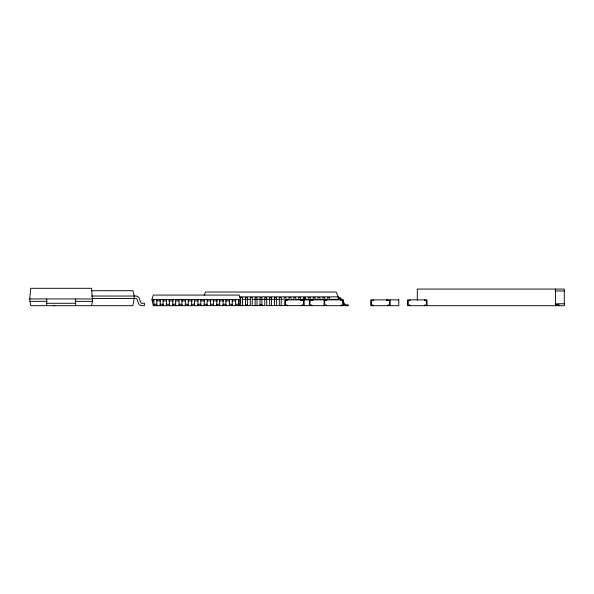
<?xml version="1.0" encoding="UTF-8"?>
<svg xmlns="http://www.w3.org/2000/svg" width="594" height="594" viewBox="0 0 594 594"><rect width="100%" height="100%" fill="white"/><g stroke="black" fill="none" stroke-linecap="round" stroke-linejoin="round"><path stroke-width="0.89" d="M91.565 290.711L132.93 290.711L134.237 296.035L134.237 298.448L132.856 305.702L30.739 305.702L29.7 298.931L30.739 288.298L91.521 288.298L92.56 301.351L91.521 305.702M239.167 305.702L240.473 299.421L239.167 295.07L153.297 295.07L151.99 299.421L153.297 305.702L250.029 305.598M204.173 295.24L205.554 292.018L336.197 292.018L338.261 296.852L338.261 299.331L319.802 299.331M555.056 291.001L564.3 291.001M91.691 296.035L136.241 296.05A3.705 3.705 0 0 1 139.219 298.158L140.785 302.554A1.27 1.27 0 0 0 141.803 303.274L144.394 303.289L144.394 305.702L141.936 305.702A3.698 3.698 0 0 1 138.454 303.244L137.073 299.309A1.285 1.285 0 0 0 135.863 298.448L92.657 298.448M239.486 296.852L338.261 296.852M338.209 297.609L340.31 297.609L345.337 304.833L348.307 304.833L348.307 305.702L344.876 305.702L342.872 302.814M338.209 298.478L339.85 298.478L340.859 299.925M29.7 298.931L92.56 298.931M242.255 299.331L250.564 299.331M252.413 299.331L279.18 299.331M281.029 299.331L283.798 299.331M285.647 299.331L289.337 299.331M291.186 299.331L293.956 299.331M295.797 299.331L317.953 299.331M151.99 299.421L240.473 299.421M151.99 300.868L153.831 300.868M156.593 300.868L160.283 300.868M163.046 300.868L166.736 300.868M168.577 300.868L173.188 300.868M175.95 300.868L178.72 300.868M181.482 300.868L185.172 300.868M187.934 300.868L192.545 300.868M194.387 300.868L198.077 300.868M200.839 300.868L204.529 300.868M207.291 300.868L210.981 300.868M212.823 300.868L217.434 300.868M219.275 300.868L223.886 300.868M225.727 300.868L229.41 300.868M232.18 300.868L235.863 300.868M238.632 300.868L240.473 300.868M29.7 301.351L47.26 301.351M74.993 301.351L92.56 301.351M46.644 303.289L75.616 303.289M555.056 303.772L564.3 303.772M153.92 304.254L156.823 304.254M160.209 304.254L163.105 304.254M166.491 304.254L169.394 304.254M172.78 304.254L175.683 304.254M179.061 304.254L181.964 304.254M185.35 304.254L188.253 304.254M191.639 304.254L194.535 304.254M197.921 304.254L200.824 304.254M204.21 304.254L207.113 304.254M210.491 304.254L213.394 304.254M216.78 304.254L219.683 304.254M223.069 304.254L225.965 304.254M229.351 304.254L232.254 304.254M235.64 304.254L238.543 304.254M245.485 304.833L247.371 304.833M259.994 304.833L261.88 304.833M555.561 304.737L559.013 304.737L559.013 305.702M251.878 305.598L264.85 305.598M266.706 305.598L343.481 305.702L343.481 299.873L284.793 299.873L284.793 305.702M555.561 289.07L555.561 305.702M426.997 305.702L426.997 299.873L407.618 299.873L407.618 305.702L564.3 305.702L564.3 289.07L417.307 289.07L417.307 300.156M424.569 299.873L424.569 300.519L426.388 300.519L426.388 305.056L424.569 305.056L424.569 305.702M410.038 299.873L410.038 300.519L408.219 300.519L408.219 305.056L410.038 305.056L410.038 305.702M390.147 299.873L390.147 305.702M387.726 299.873L387.726 300.519L389.545 300.519L389.545 305.056L387.726 305.056L387.726 305.702M386.709 299.873L386.709 300.519M373.195 299.873L373.195 300.519L371.376 300.519L371.376 305.056L373.195 305.056L373.195 305.702M341.053 299.873L341.053 300.519L342.872 300.519L342.872 305.056L341.053 305.056L341.053 305.702M329.573 298.478L329.573 297.609L327.688 297.609L327.688 298.478M326.522 299.873L326.522 300.519L324.703 300.519L324.703 305.056L326.522 305.056L326.522 305.702M326.314 299.873L326.314 300.519M324.74 298.478L324.74 297.609L322.854 297.609L322.854 298.478M324.101 299.873L324.101 305.702M319.899 298.478L319.899 297.609L318.013 297.609L318.013 298.478M315.065 298.478L315.065 297.609L313.179 297.609L313.179 298.478M312.8 299.873L312.8 300.519M311.783 299.873L311.783 300.519L309.964 300.519L309.964 305.056L311.783 305.056L311.783 305.702M310.231 298.478L310.231 297.609L308.345 297.609L308.345 298.478M309.363 299.873L309.363 305.702M304.173 299.873L304.173 305.702M301.752 299.873L301.752 300.519L303.571 300.519L303.571 305.056L301.752 305.056L301.752 305.702M300.735 299.873L300.735 300.519M300.557 298.478L300.557 297.609L298.671 297.609L298.671 298.478M295.723 298.478L295.723 297.609L293.837 297.609L293.837 298.478M290.889 298.478L290.889 297.609L289.003 297.609L289.003 298.478M287.221 299.873L287.221 300.519L285.402 300.519L285.402 305.056L287.221 305.056L287.221 305.702M286.056 298.478L286.056 297.609L284.17 297.609L284.17 298.478M281.214 305.702L281.214 297.609L279.329 297.609L279.329 305.702M276.381 305.702L276.381 297.609L274.495 297.609L274.495 305.702M271.547 305.702L271.547 297.609L269.661 297.609L269.661 305.702M266.713 305.702L266.713 297.609L264.827 297.609L264.827 305.702M261.88 305.702L261.88 297.609L259.994 297.609L259.994 305.702M257.039 305.702L257.039 297.609L255.153 297.609L255.153 305.702M252.205 305.702L252.205 297.609L250.319 297.609L250.319 305.702M247.371 305.702L247.371 297.609L245.485 297.609L245.485 305.702M242.538 305.702L242.538 297.609L240.652 297.609L240.652 305.702M238.543 299.421L238.543 305.702M235.64 299.421L235.64 305.702M232.254 299.421L232.254 305.702M229.351 299.421L229.351 305.702M225.965 299.421L225.965 305.702M223.069 299.421L223.069 305.702M219.683 299.421L219.683 305.702M216.78 299.421L216.78 305.702M213.394 299.421L213.394 305.702M210.491 299.421L210.491 305.702M207.113 299.421L207.113 305.702M204.21 299.421L204.21 305.702M200.824 299.421L200.824 305.702M197.921 299.421L197.921 305.702M194.535 299.421L194.535 305.702M191.639 299.421L191.639 305.702M188.253 299.421L188.253 305.702M185.35 299.421L185.35 305.702M181.964 299.421L181.964 305.702M179.061 299.421L179.061 305.702M175.683 299.421L175.683 305.702M172.78 299.421L172.78 305.702M169.394 299.421L169.394 305.702M166.491 299.421L166.491 305.702M163.105 299.421L163.105 305.702M160.209 299.421L160.209 305.702M156.823 299.421L156.823 305.702M153.92 299.421L153.92 305.702M75.616 298.931L75.616 305.702M46.644 298.931L46.644 305.702M54.767 305.628A3.698 3.698 0 0 1 54.009 305.702M305.398 297.609L303.512 297.609L303.512 298.478L305.398 298.478L305.398 297.609M398.774 299.873L370.767 299.873L370.767 305.702L398.774 305.702L398.774 299.873"/></g></svg>
